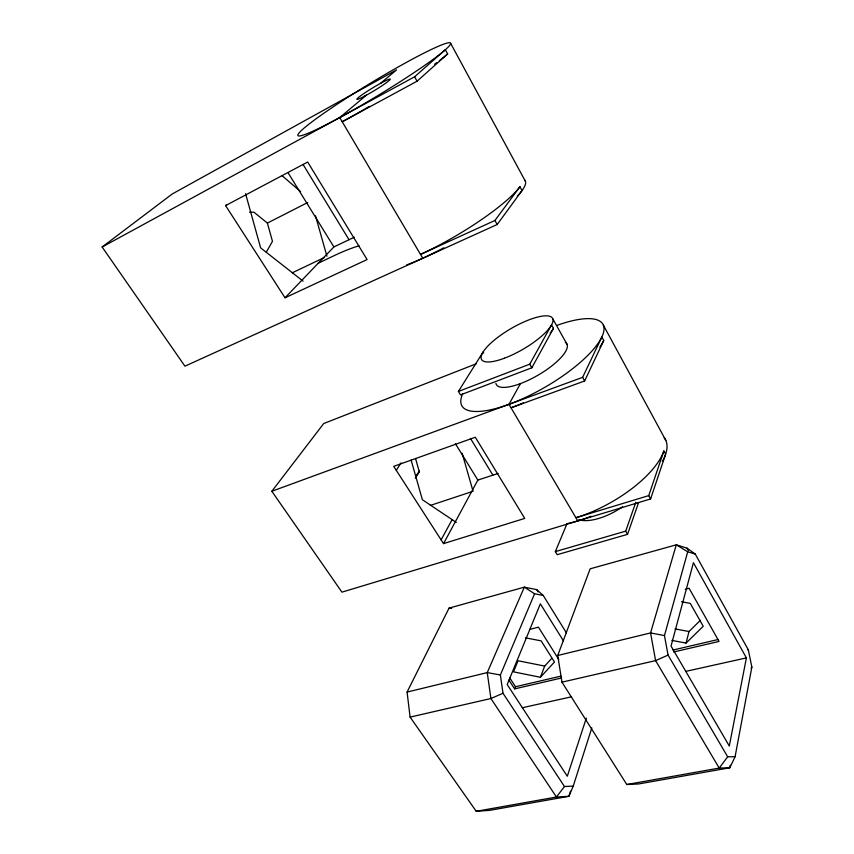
<?xml version="1.0" encoding="UTF-8"?>
<svg xmlns="http://www.w3.org/2000/svg" width="854" height="854" viewBox="0 0 854 854"><rect width="100%" height="100%" fill="white"/><g stroke="black" fill="none" stroke-linecap="round" stroke-linejoin="round"><path stroke-width="1.28" d="M735.08 756.74L751.862 667.081L748.35 649.937L695.252 554.065L687.022 548.161L676.283 544.82L590.146 568.817L557.737 655.488L561.964 682.165L626.793 784.516L638.493 783.972L729.807 767.789L735.08 756.74L727.672 756.804L719.217 768.077L626.793 784.516M730.298 765.184L729.807 767.789L719.217 768.077L655.594 660.622L650.567 632.942L676.283 544.82L687.726 551.769L695.252 554.065M746.396 657.9L729.295 746.044L671.041 646.062L693.427 562.701L746.396 657.9L685.548 671.436M671.927 640.415L686.061 643.094L689.007 631.522L700.344 620.324M727.672 756.804L668.074 655.093L664.455 635.579L687.726 551.769M566.415 632.857L543.24 595.462L536.686 589.623L524.345 587.146L449.055 608.112L407.08 692.071L410.101 717.114L476.233 811.3L489.47 810.382L568.903 796.302L573.226 786.118L591.833 727.886M570.525 791.242L568.903 796.302L556.445 797.028L476.233 811.3M586.324 718.118L567.302 776.254L507.201 684.556L540.358 603.831L563.491 640.959M476.351 363.751L323.719 423.531L271.839 491.263L341.931 592.153L650.609 498.939L665.64 454.157L663.878 450.944A78.387 31.769 -29.6 0 1 575.906 517.727L648.741 495.608L663.878 450.944M566.907 523.929L555.346 551.609L557.214 554.694L627.541 534.348L638.568 502.622M627.541 534.348L625.694 531.145L635.824 502.269M544.692 666.077L518.047 660.761L513.5 671.842L540.401 677.286L544.692 666.077L551.684 658.445M508.845 680.04L514.631 688.879L515.496 686.733L560.971 676.133M573.226 786.118L564.473 786.513L503.006 693.277L500.38 674.991L534.561 593.765L543.24 595.462M523.278 402.864A81.397 25.705 -30.1 0 1 511.034 407.806L584.648 380.969L603.735 340.511L601.835 337.031L582.631 377.34L271.839 491.263M443.536 543.624L524.74 518.399L475.304 437.248L393.715 466.359L443.536 543.624L477.866 480.076L498.117 473.468M441.102 539.856L452.14 519.616M531.807 367.807L553.477 328.342L551.535 324.872L529.736 364.199L458.406 391.431L460.498 394.89L531.807 367.807L529.736 364.199M520.428 383.617L508.984 404.337L577.795 520.929M266.331 252.143L272.469 241.308L267.387 223.075L253.926 212.187L249.528 212.208M458.406 391.431L483.097 351.976L483.706 353.012M396.267 470.319L401.06 462.857M415.257 478.133L419.378 471.995L415.556 458.555M415.77 476.212L419.463 470.821M751.104 668.159L751.862 667.081M380.446 83.414L396.544 69.9L172.252 193.965L102.138 247.009L184.923 366.163L497.188 224.506L522.04 190.549L519.947 186.695A85.581 16.365 -30.7 0 1 420.499 254.417L494.936 220.471L519.947 186.695M564.473 786.513L556.445 797.028L490.901 698.519L487.25 672.6L524.345 587.146L534.561 593.765M540.401 677.286L554.481 661.999L541.137 640.874L525.423 637.81M226.801 204.597L225.584 205.6L285.022 297.79L333.882 246.934L354.303 237.231M686.061 643.094L703.226 626.26L690.256 603.372L681.428 601.76M369.248 106.451A89.19 7.505 -31.2 0 1 342.208 121.77L417.072 81.194L447.635 53.93L445.34 49.724L414.606 76.775L102.138 247.009M366.473 95.136L339.732 117.564L422.773 258.26M225.584 205.6L307.686 162.036L367.092 259.563L285.022 297.79M267.387 223.075L307.696 202.526M292.367 272.757L324.552 257.406M318.254 263.203L333.647 255.88A85.293 15.297 -32 0 1 359.054 245.845M668.074 655.093L655.594 660.622L561.964 682.165M503.006 693.277L490.901 698.519L410.101 717.114M430.363 505.419L471.814 491.69M555.346 551.609L625.694 531.145M529.501 629.462L538.436 627.156L558.772 659.48M685.25 589.26L689.093 588.267L719.047 641.439L673.614 651.986M407.08 692.071L487.25 672.6L500.38 674.991M557.737 655.488L650.567 632.942L664.455 635.579M672.909 650.054L718.246 639.486M514.631 688.879L561.665 677.969M522.242 707.763L571.625 696.779M449.055 608.112L451.659 608.539M675.023 628.907L689.007 631.522M747.592 649.777L748.35 649.937M456.292 522.402L422.388 499.75L411.116 460.082M303.095 281.158L260.63 247.863L245.578 193.698M281.916 175.561L300.608 191.595M509.731 677.895L515.496 686.733M536.686 589.623L538.095 591.886M288.406 173.309L333.882 246.934M455.438 443.76L477.866 480.076M303.031 164.427L349.008 239.675M470.447 438.401L492.833 475.048M552.741 318.713L567.024 344.311M414.606 76.775L417.072 81.194M494.936 220.471L497.188 224.506M582.631 377.34L584.648 380.969M648.741 495.608L650.609 498.939M687.022 548.161L688.313 550.467M450.656 43.362A89.307 7.216 -31.2 0 1 336.625 119.25A89.307 7.216 -31.2 0 1 335.291 105.469A89.307 7.216 -31.2 0 1 450.656 43.362L525.434 181.336M603.383 325.171L665.832 440.397M462.121 453.228L473.063 491.274M315.521 215.838L326.933 256.264M553.477 328.342A41.003 12.052 -30.2 0 1 550.2 332.985M664.198 437.632A78.301 31.94 -29.6 0 1 662.426 461.277M591 516.254A78.301 31.94 -29.6 0 1 566.586 523.758M557.31 325.246A81.493 25.503 -30.1 0 1 600.533 339.508A81.493 25.503 -30.1 0 1 513.051 402.789A81.493 25.503 -30.1 0 1 462.697 393.683M603.735 340.511A81.397 25.705 -30.1 0 1 599.892 347.012M565.327 342.326A40.693 12.714 -30.1 0 1 538.917 374.66A40.693 12.714 -30.1 0 1 495.907 383.393M622.619 506.785A38.825 16.472 -29.5 0 1 578.777 519.638M524.527 179.938A85.475 16.61 -30.7 0 1 517.332 196.132M443.824 247.809A85.475 16.61 -30.7 0 1 406.685 264.9M447.635 53.93A89.19 7.505 -31.2 0 1 439.394 60.645M436.672 62.694A89.19 7.505 -31.2 0 1 434.686 64.167M504.436 358.2A41.045 11.956 -30.2 0 0 552.517 318.254A41.045 11.956 -30.2 0 0 494.156 340.234A41.045 11.956 -30.2 0 0 504.436 358.2M364.637 96.118A19.493 1.569 -31.2 0 0 390.246 79.273A19.493 1.569 -31.2 0 0 365.822 92.232A19.493 1.569 -31.2 0 0 364.637 96.118"/></g></svg>
